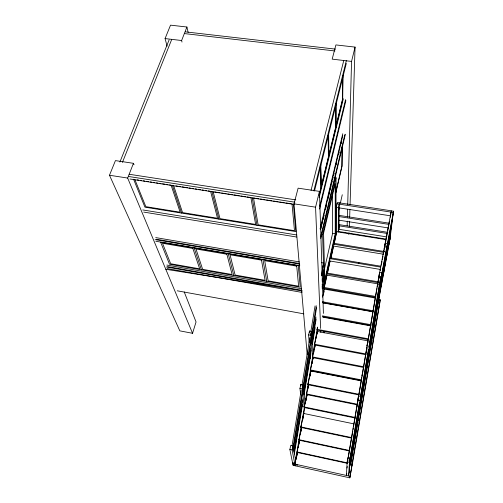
<?xml version="1.0" encoding="UTF-8"?>
<svg xmlns="http://www.w3.org/2000/svg" width="503" height="503" viewBox="0 0 503 503"><rect width="100%" height="100%" fill="white"/><g stroke="black" fill="none" stroke-linecap="round" stroke-linejoin="round"><path stroke-width="0.75" d="M335.237 233.7L335.243 183.589L323.561 233.273L324.787 279.806L335.237 233.7L332.621 233.279L332.395 194.12M335.627 105.24L335.608 127.555L328.893 154.949L328.635 133.458M335.834 127.391L335.866 103.436M336.105 103.316L336.067 125.668L342.486 99.475L342.776 77.148M334.583 177.54L336.042 177.754L335.947 232.493L324.24 284.226M336.205 232.235L336.262 207.205L337.337 202.539L391.303 210.795L378.734 277.197L367.146 345.486M385.933 239.635L336.658 231.738L334.042 244.263L383.418 252.33M338.274 231.782L338.444 207.538L339.512 202.872M339.217 204.149L339.003 229.299L386.499 236.875M339.274 226.759L338.412 231.914M343.015 75.381L342.7 99.38L319.135 195.579M342.115 147.033L341.864 166.223L335.683 192.743M342.342 145.354L342.065 166.003L335.834 192.724M347.158 225.816L347.284 221.119M347.391 217.202L347.598 209.374M347.724 204.677L351.553 61.416L355.061 47.1L335.897 44.918L332.175 59.134L351.553 61.416M349.365 226.721L349.541 221.232M349.667 217.309L349.912 209.462M350.063 204.759L355.061 47.1M350.251 458.145L349.466 462.37L348.554 475.92L349.289 471.927L350.251 458.145L347.957 457.648L347.164 461.873L346.404 475.448L346.774 473.455M358.809 263.465L358.859 262.553M347.73 461.484L347.818 459.949M350.654 464.049L352.817 452.065M349.837 477.85L352.521 462.288L349.837 477.85L292.941 465.306L292.947 462.527M352.716 451.675L354.879 439.716M357.168 406.173L358.438 395.962L360.745 396.427L359.111 414.227M354.911 438.283L354.867 438.817L357.438 424.601M358.18 399.061L358.438 395.962M362.305 373.981L362.11 376.169L366.976 347.51M358.136 420.948L359.985 400.514L360.745 396.427M360.582 405.5L362.43 395.213M366.184 352.59L367.586 341.801L369.919 342.235L367.611 364.335M362.229 395.565L364.769 381.582M366.769 350.214L366.92 348.686M367.215 345.624L367.586 341.801M364.675 381.217L366.731 369.818L369.919 342.235M369.076 355.3L371.44 342.298M378.212 281.994L379.558 272.463L381.89 272.859L379.105 296.783M378.878 278.618L379.048 277.078M379.218 275.543L379.558 272.463M374.056 326.07L376.533 312.451M376.426 312.212L378.218 302.272L381.18 276.637L378.841 276.241M369.46 344.718L380.714 277.537L369.447 343.857M367.926 358.035L379.539 288.841L368.447 354.055M383.871 252.141L384.041 250.632L383.292 254.499M384.217 249.117L384.481 246.847L386.763 247.218L383.512 274.141M384.713 247.092L385.16 243.238L387.442 243.609L384.16 270.689M378.897 297.902L378.998 297.047M378.64 300.813L378.885 298.675M381.236 285.339L381.343 284.465M381.626 283.271L381.727 282.39M352.484 462.76L351.842 465.262L350.434 464.954L378.79 299.518L380.211 299.769L379.903 302.353L352.383 464.011M390.429 217.265L390.605 215.825L339.185 207.896M390.693 215.077L391.057 212.096M386.763 255.713L386.876 254.788M387.272 252.965L387.392 252.034M389.096 244.181L389.592 240.22M389.926 239.717L393.289 212.442L337.041 203.816M391.284 210.889L393.516 211.229L392.818 216.164M321.669 273.324L323.668 263.044L321.398 262.667M292.023 445.865L301.196 390.183M302.083 384.77L309.854 337.595M310.873 331.408L315.073 305.887M316.324 305.774L292.557 449.984L293.362 448.557L316.607 307.54M321.845 275.776L322.895 269.388L323.599 292.671M293.777 451.354L302.435 398.841M303.586 391.887L310.841 347.869M312.118 340.147L315.941 316.978M294.048 453.002L302.737 400.313M303.762 394.113L311.049 349.937M312.074 343.738L316.161 318.946M294.356 453.995L302.391 405.154M304.051 395.075L310.558 355.533M312.344 344.674L315.155 327.623M301.008 427.506L294.903 464.565L295.399 462.288M301.266 425.959L317.418 327.912M296.286 458.837L297.436 451.876L294.815 464.099M298.204 447.236L299.48 439.509M300.379 434.095L301.53 427.135M302.806 419.408L304.849 407.034M305.868 400.853L307.019 393.893M307.786 389.253L308.553 384.619M309.961 376.112L310.854 370.698M312.005 363.744L313.023 357.558M313.916 352.144L314.174 350.597M314.432 349.057L315.067 345.19M316.343 337.456L316.601 335.91M316.859 334.363L317.626 329.729M347.504 461.182L366.882 347.026M348.195 458.107L352.792 431.052M353.049 429.505L353.313 427.959M353.578 426.412L357.91 400.904M358.174 399.357L358.432 397.81M359.092 393.943L361.846 377.715M368.158 340.537L376.445 291.746M376.703 290.193L376.967 288.647M377.231 287.094L378.413 280.127M347.007 468.048L347.265 466.495M349.83 459.27L359.444 402.727M360.362 397.301L368.523 349.277M349.855 460.069L359.595 402.777M360.381 398.131L368.278 351.685M368.932 347.812L369.196 346.265M349.39 466.162L358.853 410.498M359.381 407.405L359.645 405.858M359.909 404.311L367.662 358.696M367.926 357.149L368.19 355.602M349.277 467.721L358.991 410.561M359.387 408.241L367.662 359.582M371.767 341.587L372.031 340.041M374.276 326.875L374.534 325.328M351.842 465.262L380.211 299.769M379.425 291.803L390.668 231.625L378.834 296.946M378.432 300.398L390.309 236.674M378.482 300.832L390.045 238.774M373.999 327.283L371.654 340.21L370.12 339.927M366.983 367.397L369.29 354.98M358.872 415.516L360.758 405.336M393.516 211.229L381.067 277.593L378.734 277.197M380.683 280.944L392.177 219.604L391.076 228.387L379.765 288.879L378.174 288.609M378.369 280.555L378.948 277.486M380.249 270.589L380.538 269.061M381.268 265.226L381.991 261.397M382.28 259.862L383.003 256.033M384.305 249.136L386.046 239.944M386.335 238.409L387.492 232.279M387.782 230.751L388.505 226.916M388.794 225.388L389.523 221.553M348.724 234.385L349.038 232.939M347.592 463.389L297.053 452.423L299.606 439.899M298.204 447.167L299.354 441.911M296.066 459.264L296.393 457.749M296.726 456.234L297.392 453.209M307.779 388.75L308.591 385.109M304.271 406.984L307.037 394.484M305.799 400.979L307.094 395.106M293.004 462.332L292.721 463.634L293.538 464.263M351.823 438.176L300.869 427.449L300.794 426.902L303.755 413.491L353.603 423.809M300.869 427.449L301.523 424.475M302.674 419.269L303.755 413.491M349.642 451.021L298.92 440.175L301.643 426.934M300.731 431.958L301.549 428.223M315.123 344.794L312.42 356.904L364.027 366.832M314.325 349.296L315.174 345.511M295.142 465.791L292.098 449.946L293.023 445.809L290.791 445.331L289.866 449.462L292.721 463.634L349.962 476.228M312.897 357.545L312.57 359.01L310.873 335.3L309.49 330.993L311.759 331.414L313.243 353.213M361.613 380.614L310.313 370.566L312.979 357.677M355.464 417.49L302.158 406.55L302.498 405.034M310.313 370.566L310.653 369.045M311.841 363.707L313.023 358.375M359.173 394.956L307.962 384.738L307.899 384.091L310.81 371.007L361.682 380.978M307.962 384.738L308.446 382.563M309.735 376.76L310.54 373.125M357.532 404.884L306.49 394.572L308.528 384.468M322.517 268.162L323.668 263.044L324.397 289.143L322.593 297.135M368.58 339.638L317.028 330.081L317.494 327.076M366.008 354.722L314.532 344.976L314.488 344.241L317.349 331.452L367.762 340.82M315.878 338.972L317.349 331.452M300.675 394.484L299.933 388.454L300.838 384.455L303.083 384.902L305.107 403.192M375.81 297.361L324.095 288.326L324.07 287.458L326.856 275.128L378.275 283.937M377.803 282.617L327.334 273.984L327.315 273.091L330.043 261.007L380.23 269.426M380.733 267.124L330.767 258.775L333.426 246.03L383.776 254.279M334.042 244.263L336.658 231.738M324.095 288.326L326.711 276.738M327.334 273.984L330.043 261.007M330.767 258.775L333.263 247.702M355.407 418.068L304.34 407.581L302.184 388.901L303.083 384.902M323.266 295.116L324.089 291.457M324.165 270.281L332.621 233.279M338.783 210.078L339.305 207.783M340.355 203.187L342.273 194.755M311.759 331.414L310.873 335.3L308.603 334.879L309.49 330.993L309.609 332.54M323.473 264.088L322.637 234.681L336.042 177.754M320.688 236.812L344.863 134.615M320.744 238.466L345.366 134.232M320.071 228.966L342.763 133.754M320.543 228.915L342.732 135.697M320.864 228.884L321.587 225.853M321.945 224.332L322.668 221.301M323.027 219.786L324.108 215.234M325.554 209.173L326.636 204.62M327.535 200.829L329.698 191.731M330.062 190.216L331.144 185.664M331.502 184.148L332.225 181.118M332.584 179.596L333.124 177.326M333.615 175.566L334.155 173.296M336.136 164.965L336.677 162.695M338.657 154.371L339.198 152.095M341.179 143.77L341.713 141.5M319.694 206.243L345.574 99.581M319.625 209.022L345.888 100.587M320.65 328.434L315.563 207.173L319.436 191.379L298.116 188.16L294.01 203.834L307.195 354.565M319.216 194.428L320.876 187.663L320.254 166.594M319.16 197.572L343.323 98.783M314.488 191.046L346.303 63.391M313.809 190.863L346.353 60.567M311.036 190.404L343.744 60.58M350.434 464.954L350.761 463.709M347.516 461.44L347.806 460.427M134.031 164.783L133.452 163.324L115.439 160.602L109.484 175.245L179.823 330.855L192.555 333.3L196.051 321.945L184.224 291.973M192.555 333.3L127.674 178.062L133.452 163.324M181.985 42.045L181.621 40.517L186.915 27.011L170.536 25.15L165.072 38.58L167.103 46.169M122.418 162.419L171.611 39.699M119.896 162.029L169.115 39.882M378.677 307.478L379.231 306.289M185.374 31.859L335.595 49.137M184.645 33.607L334.948 50.966M165.072 38.58L181.621 40.517M129.189 174.258L295.77 199.886M336.262 207.205L338.444 207.538M128.881 176.54L294.871 202.187M109.484 175.245L127.674 178.062M294.01 203.834L315.563 207.173M137.162 179.86L138.702 180.099M140.243 180.338L141.783 180.577M143.324 180.816L144.864 181.055M146.404 181.294L148.718 181.652M150.259 181.891L151.799 182.13M153.34 182.369L154.88 182.608M156.427 182.847L157.967 183.086M159.508 183.325L161.048 183.564M162.588 183.802L164.902 184.161M166.443 184.4L167.983 184.639M169.524 184.878L171.064 185.117L180.149 212.209L145.839 206.664L134.848 179.502M175.912 185.871L177.452 186.11M178.993 186.349L180.533 186.588M182.073 186.827L184.381 187.185M185.921 187.424L187.462 187.663M189.002 187.902L190.543 188.135M192.083 188.374L193.624 188.612M195.164 188.851L196.704 189.09M198.245 189.329L200.552 189.688M202.093 189.927L203.633 190.165M205.174 190.404L206.708 190.643M208.248 190.882L209.789 191.121M214.693 191.882L216.233 192.121M217.768 192.36L220.081 192.718M221.622 192.957L223.156 193.196M224.696 193.435L226.237 193.674M227.777 193.906L229.318 194.145M230.858 194.384L232.399 194.623M233.933 194.862L236.247 195.221M237.781 195.46L239.321 195.698M240.862 195.937L242.402 196.176M243.942 196.415L245.483 196.654M247.023 196.893L250.871 197.49L255.625 224.407L219.974 218.648L213.153 191.643M255.052 198.138L253.512 197.899L258.127 224.81L294.475 230.688L292.017 203.866M256.593 198.377L258.907 198.735M260.447 198.974L261.988 199.213M263.528 199.452L265.068 199.691M266.603 199.93L268.143 200.169M269.683 200.408L271.997 200.766M273.538 201.005L275.078 201.244M276.619 201.483L278.159 201.722M279.699 201.954L281.234 202.193M282.774 202.432L284.314 202.671M285.855 202.91L288.169 203.269M289.709 203.508L291.25 203.746M129.95 178.999L294.236 204.482M389.008 223.169L339.374 215.422L339.11 216.586L388.781 224.357M339.079 220.201L388.354 227.947M387.901 232.355L339.292 224.659L339.035 225.809L387.675 233.524M337.953 231.399L386.298 239.139M165.795 269.275L302.404 291.004L166.405 267.018M321.121 234.436L322.637 234.681M142.777 209.94L296.651 234.958M143.713 212.084L296.77 237.045M334.036 243.326L384.298 251.531M330.754 257.863L380.947 266.238M155.735 237.605L299.367 261.912M156.446 239.239L299.448 263.497M155.1 239.635L299.731 264.188M155.829 241.264L299.801 265.766M380.381 280.46L380.733 280.523M327.315 273.091L378.665 281.869M377.47 284.648L379.451 284.987M322.052 284.635L323.398 284.868M324.07 287.458L375.904 296.506M324.397 289.143L375.169 298.021M378.432 300.203L379.872 300.454M166.858 265.056L301.347 288.703M376.76 302.014L378.218 302.272M167.505 266.596L301.769 290.256M167.059 268.558L302.026 292.413M322.354 301.737L373.553 310.86M322.392 302.573L373.333 311.659M322.882 302.881L372.704 311.772M322.379 315.878L371.057 324.718M322.41 316.676L370.975 325.51M322.895 317.192L371.082 325.963M372.616 326.24L374.144 326.522M177.238 290.803L303.875 313.853M316.991 329.308L368.655 338.877M366.838 345.768L369.177 346.209M314.488 344.241L366.077 353.999M312.47 357.614L363.191 367.379M310.257 369.887L361.67 379.954M307.899 384.091L359.224 394.327M299.933 388.454L302.184 388.901M357.671 400.048L359.985 400.514M306.428 393.95L357.583 404.28M356.577 422.086L358.004 422.382M300.794 426.902L351.861 437.641M298.839 439.653L348.963 450.367M289.866 449.462L292.098 449.946M347.164 461.873L349.466 462.37M296.965 451.933L347.623 462.917M349.289 471.927L350.692 472.235M292.696 464.074L297.77 465.193M133.578 179.25L144.939 207.161L295.808 231.575L293.368 204.073M172.322 185.274L181.583 213.09M173.604 185.513L182.551 212.599L217.522 218.252L210.562 191.241M194.152 247.897L201.401 269.828M228.255 253.701L233.801 275.518M211.851 191.417L218.924 219.132M186.915 27.011L188.141 32.374M293.45 464.244L293.695 465.476M293.023 445.809L295.67 460.188M252.192 197.692L256.995 225.294M262.962 259.611L266.741 281.296M301.882 404.293L302.158 406.55M300.838 384.455L301.02 385.983M310.81 371.007L310.86 371.679M308.603 334.879L309.2 342.53M310.1 354.011L310.458 358.608M320.751 330.779L320.813 332.345M319.436 191.379L323.41 313.388M324.001 331.376L324.051 332.936M322.209 278.951L322.297 281.749M321.757 273.412L321.838 275.719M322.171 285.698L322.272 288.772M320.543 166.279L321.147 187.361M320.782 164.475L321.379 185.601L328.409 156.917L328.132 135.477M323.674 271.054L323.982 281.894M326.856 275.128L326.875 276.015M328.371 133.641L328.66 156.685M333.426 246.03L333.432 246.96M298.292 265.622L160.633 242.195L169.53 264.238L300.234 287.175L298.292 265.622M192.869 248.451L162.488 243.276L170.687 263.748L199.678 268.828L192.869 248.451M226.884 254.248L195.975 248.979L202.64 269.35L232.109 274.519L226.884 254.248M261.497 260.145L230.041 254.788L235.115 275.047L265.081 280.297L261.497 260.145M296.726 266.15L264.71 260.692L268.143 280.837L298.612 286.176L296.726 266.15"/></g></svg>
